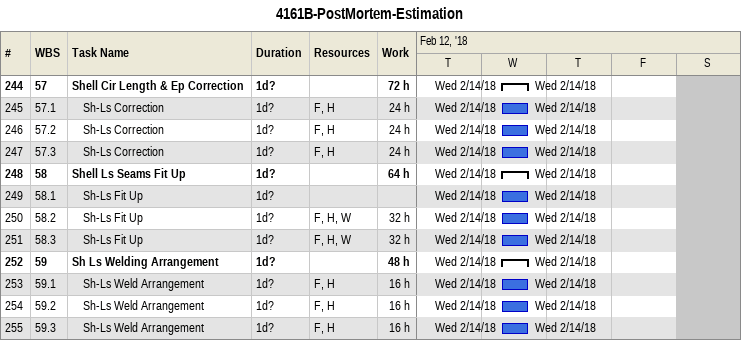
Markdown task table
4161B-PostMortem-Estimation

| ID | WBS | Task | Duration | Start | Finish | Resources | Work (h) |
|---|---|---|---|---|---|---|---|
| 244 | 57 | **Shell Cir Length & Ep Correction** | 1d? | 2018-02-14 | 2018-02-14 |  | 72 |
| 245 | 57.1 | Sh-Ls Correction | 1d? | 2018-02-14 | 2018-02-14 | F, H | 24 |
| 246 | 57.2 | Sh-Ls Correction | 1d? | 2018-02-14 | 2018-02-14 | F, H | 24 |
| 247 | 57.3 | Sh-Ls Correction | 1d? | 2018-02-14 | 2018-02-14 | F, H | 24 |
| 248 | 58 | **Shell Ls Seams Fit Up** | 1d? | 2018-02-14 | 2018-02-14 |  | 64 |
| 249 | 58.1 | Sh-Ls Fit Up | 1d? | 2018-02-14 | 2018-02-14 |  |  |
| 250 | 58.2 | Sh-Ls Fit Up | 1d? | 2018-02-14 | 2018-02-14 | F, H, W | 32 |
| 251 | 58.3 | Sh-Ls Fit Up | 1d? | 2018-02-14 | 2018-02-14 | F, H, W | 32 |
| 252 | 59 | **Sh Ls Welding Arrangement** | 1d? | 2018-02-14 | 2018-02-14 |  | 48 |
| 253 | 59.1 | Sh-Ls Weld Arrangement | 1d? | 2018-02-14 | 2018-02-14 | F, H | 16 |
| 254 | 59.2 | Sh-Ls Weld Arrangement | 1d? | 2018-02-14 | 2018-02-14 | F, H | 16 |
| 255 | 59.3 | Sh-Ls Weld Arrangement | 1d? | 2018-02-14 | 2018-02-14 | F, H | 16 |
